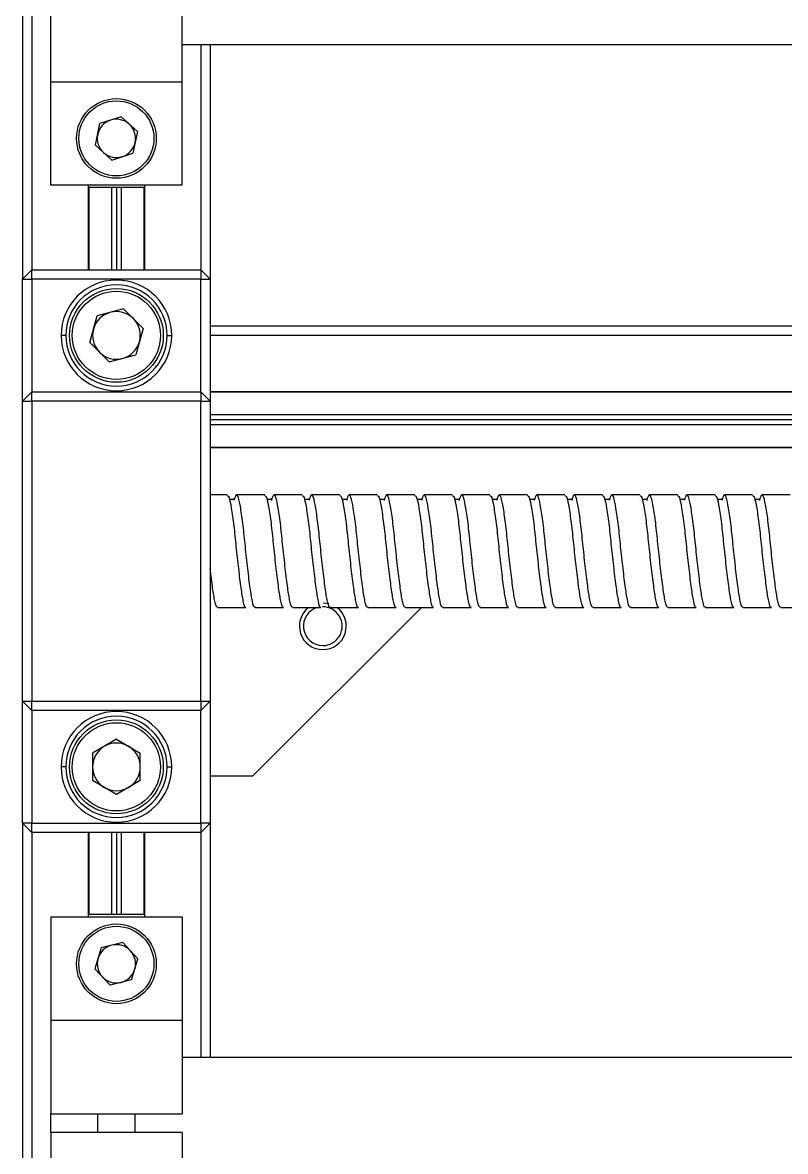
# Model space of a CAD drawing. Header units: millimetres. Extents: x -190 to 12889, y -227 to 3957.
# Drawn here: x 3207 to 3288.3, y 1946.6 to 2066.9 of the extents above; entities that cross this region are included whole.
import ezdxf

# ---------------------------------------------------------------- set-up
doc = ezdxf.new("R2010")
doc.units = ezdxf.units.MM
doc.header["$LTSCALE"] = 0.7
doc.layers.get('0').update_dxf_attribs({"color": 255})

msp = doc.modelspace()

# ---------------------------------------------------------------- linework, layer by layer
at = {"color": 7, "linetype": 'Continuous', "lineweight": 25}
for p, q in [((3206.9683, 2181.5755), (3206.9683, 2039.5755)), ((3209.9683, 2060.5755), (3209.9683, 2070.5755)), ((3223.9683, 2060.5755), (3223.9683, 2070.5755)), ((3223.9683, 2064.5755), (3629.9683, 2064.5755)), ((3226.9683, 2064.5755), (3226.9683, 2039.5755)), ((3223.9683, 2060.5755), (3209.9683, 2060.5755)), ((3209.9683, 2049.5755), (3209.9683, 2060.5755)), ((3223.9683, 2049.5755), (3223.9683, 2060.5755)), ((3217.4583, 2056.8819), (3215.2159, 2056.153)), ((3219.2107, 2055.3044), (3217.4583, 2056.8819)), ((3214.7259, 2053.8465), (3215.2159, 2056.153)), ((3219.2107, 2055.3044), (3218.7208, 2052.9979)), ((3216.4784, 2052.269), (3214.7259, 2053.8465)), ((3216.4784, 2052.269), (3218.7208, 2052.9979)), ((3223.9683, 2049.5755), (3209.9683, 2049.5755)), ((3213.9683, 2049.5755), (3213.9683, 2040.5755)), ((3219.9683, 2049.5755), (3219.9683, 2040.5755)), ((3219.9683, 2049.3255), (3213.9683, 2049.3255)), ((3214.029, 2049.3255), (3214.029, 2040.5755)), ((3216.4487, 2049.3255), (3216.4487, 2040.5755)), ((3216.9683, 2049.3255), (3216.9683, 2040.5755)), ((3217.488, 2049.3255), (3217.488, 2040.5755)), ((3219.9077, 2049.3255), (3219.9077, 2040.5755)), ((3206.9683, 2039.5755), (3207.9683, 2040.5755)), ((3207.9683, 2039.5755), (3207.9683, 2040.5755)), ((3207.9683, 2040.5755), (3225.9683, 2040.5755)), ((3225.9683, 2040.5755), (3226.9683, 2039.5755)), ((3225.9683, 2040.5755), (3225.9683, 2039.5755)), ((3206.9683, 2039.5755), (3207.9683, 2039.5755)), ((3206.9683, 2026.5755), (3206.9683, 2039.5755)), ((3207.9683, 2039.5755), (3207.9683, 2027.5755)), ((3225.9683, 2039.5755), (3207.9683, 2039.5755)), ((3225.9683, 2027.5755), (3225.9683, 2039.5755)), ((3225.9683, 2039.5755), (3226.9683, 2039.5755)), ((3226.9683, 2039.5755), (3226.9683, 2026.5755)), ((3217.7412, 2036.4071), (3214.9025, 2035.6606)), ((3219.8071, 2034.3219), (3217.7412, 2036.4071)), ((3214.1296, 2032.829), (3214.9025, 2035.6606)), ((3219.8071, 2034.3219), (3219.0342, 2031.4903)), ((3626.9683, 2034.5755), (3226.9683, 2034.5755)), ((3211.5683, 2033.5755), (3211.0683, 2033.5755)), ((3216.1955, 2030.7438), (3214.1296, 2032.829)), ((3222.3683, 2033.5755), (3222.8683, 2033.5755)), ((3626.9683, 2033.5755), (3226.9683, 2033.5755)), ((3216.1955, 2030.7438), (3219.0342, 2031.4903)), ((3206.9683, 2026.5755), (3207.9683, 2027.5755)), ((3207.9683, 2026.5755), (3207.9683, 2027.5755)), ((3207.9683, 2027.5755), (3225.9683, 2027.5755)), ((3225.9683, 2027.5755), (3226.9683, 2026.5755)), ((3225.9683, 2027.5755), (3225.9683, 2026.5755)), ((3368.5496, 2027.5755), (3226.9683, 2027.5755)), ((3368.5496, 2027.5148), (3226.9683, 2027.5148)), ((3206.9683, 2026.5755), (3207.9683, 2026.5755)), ((3206.9683, 1994.5755), (3206.9683, 2026.5755)), ((3225.9683, 2026.5755), (3207.9683, 2026.5755)), ((3207.9683, 2026.5755), (3207.9683, 1994.5755)), ((3225.9683, 1994.5755), (3225.9683, 2026.5755)), ((3225.9683, 2026.5755), (3226.9683, 2026.5755)), ((3226.9683, 2026.5755), (3226.9683, 1994.5755)), ((3368.5496, 2025.0951), (3226.9683, 2025.0951)), ((3368.5496, 2024.5755), (3226.9683, 2024.5755)), ((3368.5496, 2024.0558), (3226.9683, 2024.0558)), ((3368.5496, 2021.6361), (3226.9683, 2021.6361)), ((3368.5496, 2021.5755), (3226.9683, 2021.5755)), ((3228.771, 2016.5755), (3226.9683, 2016.5755)), ((3232.771, 2016.5755), (3229.771, 2016.5755)), ((3236.771, 2016.5755), (3233.771, 2016.5755)), ((3240.771, 2016.5755), (3237.771, 2016.5755)), ((3244.771, 2016.5755), (3241.771, 2016.5755)), ((3248.771, 2016.5755), (3245.771, 2016.5755)), ((3252.771, 2016.5755), (3249.771, 2016.5755)), ((3256.771, 2016.5755), (3253.771, 2016.5755)), ((3260.771, 2016.5755), (3257.771, 2016.5755)), ((3264.771, 2016.5755), (3261.771, 2016.5755)), ((3268.771, 2016.5755), (3265.771, 2016.5755)), ((3272.771, 2016.5755), (3269.771, 2016.5755)), ((3276.771, 2016.5755), (3273.771, 2016.5755)), ((3280.771, 2016.5755), (3277.771, 2016.5755)), ((3284.771, 2016.5755), (3281.771, 2016.5755)), ((3288.771, 2016.5755), (3285.771, 2016.5755)), ((3239.0064, 2005.0752), (3239.5918, 2004.9965)), ((3227.771, 2004.5755), (3230.771, 2004.5755)), ((3249.4683, 2004.5755), (3231.4683, 1986.5755)), ((3231.771, 2004.5755), (3234.771, 2004.5755)), ((3235.771, 2004.5755), (3238.771, 2004.5755)), ((3239.771, 2004.5755), (3242.771, 2004.5755)), ((3243.771, 2004.5755), (3246.771, 2004.5755)), ((3247.771, 2004.5755), (3250.771, 2004.5755)), ((3251.771, 2004.5755), (3254.771, 2004.5755)), ((3255.771, 2004.5755), (3258.771, 2004.5755)), ((3259.771, 2004.5755), (3262.771, 2004.5755)), ((3263.771, 2004.5755), (3266.771, 2004.5755)), ((3267.771, 2004.5755), (3270.771, 2004.5755)), ((3271.771, 2004.5755), (3274.771, 2004.5755)), ((3275.771, 2004.5755), (3278.771, 2004.5755)), ((3279.771, 2004.5755), (3282.771, 2004.5755)), ((3283.771, 2004.5755), (3286.771, 2004.5755)), ((3287.771, 2004.5755), (3290.771, 2004.5755)), ((3206.9683, 1994.5755), (3207.9683, 1994.5755)), ((3207.9683, 1993.5755), (3206.9683, 1994.5755)), ((3206.9683, 1981.5755), (3206.9683, 1994.5755)), ((3207.9683, 1994.5755), (3225.9683, 1994.5755)), ((3207.9683, 1993.5755), (3207.9683, 1994.5755)), ((3225.9683, 1994.5755), (3226.9683, 1994.5755)), ((3225.9683, 1994.5755), (3225.9683, 1993.5755)), ((3226.9683, 1994.5755), (3225.9683, 1993.5755)), ((3226.9683, 1994.5755), (3226.9683, 1981.5755)), ((3225.9683, 1993.5755), (3207.9683, 1993.5755)), ((3207.9683, 1993.5755), (3207.9683, 1981.5755)), ((3225.9683, 1981.5755), (3225.9683, 1993.5755)), ((3216.9683, 1990.5107), (3214.4263, 1989.0431)), ((3216.9683, 1990.5107), (3219.5103, 1989.0431)), ((3214.4263, 1989.0431), (3214.4263, 1986.1078)), ((3219.5103, 1986.1078), (3219.5103, 1989.0431)), ((3211.5683, 1987.5755), (3211.0683, 1987.5755)), ((3222.3683, 1987.5755), (3222.8683, 1987.5755)), ((3216.9683, 1984.6402), (3214.4263, 1986.1078)), ((3219.5103, 1986.1078), (3216.9683, 1984.6402)), ((3231.4683, 1986.5755), (3226.9683, 1986.5755)), ((3206.9683, 1981.5755), (3206.9683, 1781.5755)), ((3207.9683, 1980.5755), (3206.9683, 1981.5755)), ((3207.9683, 1981.5755), (3206.9683, 1981.5755)), ((3207.9683, 1980.5755), (3207.9683, 1981.5755)), ((3207.9683, 1981.5755), (3225.9683, 1981.5755)), ((3225.9683, 1981.5755), (3225.9683, 1980.5755)), ((3226.9683, 1981.5755), (3225.9683, 1980.5755)), ((3226.9683, 1981.5755), (3225.9683, 1981.5755)), ((3226.9683, 1981.5755), (3226.9683, 1956.5755)), ((3225.9683, 1980.5755), (3207.9683, 1980.5755)), ((3213.9683, 1980.5755), (3213.9683, 1971.5755)), ((3214.029, 1980.5755), (3214.029, 1971.8255)), ((3216.4487, 1980.5755), (3216.4487, 1971.8255)), ((3216.9683, 1980.5755), (3216.9683, 1971.8255)), ((3217.488, 1980.5755), (3217.488, 1971.8255)), ((3219.9077, 1980.5755), (3219.9077, 1971.8255)), ((3219.9683, 1980.5755), (3219.9683, 1971.5755)), ((3209.9683, 1971.5755), (3223.9683, 1971.5755)), ((3209.9683, 1971.5755), (3209.9683, 1960.5755)), ((3219.9683, 1971.8255), (3213.9683, 1971.8255)), ((3223.9683, 1971.5755), (3223.9683, 1960.5755)), ((3215.3478, 1968.2882), (3214.6748, 1966.0283)), ((3217.6413, 1968.8353), (3215.3478, 1968.2882)), ((3217.6413, 1968.8353), (3219.2619, 1967.1226)), ((3218.5889, 1964.8627), (3219.2619, 1967.1226)), ((3216.2954, 1964.3156), (3214.6748, 1966.0283)), ((3218.5889, 1964.8627), (3216.2954, 1964.3156)), ((3209.9683, 1960.5755), (3223.9683, 1960.5755)), ((3209.9683, 1960.5755), (3209.9683, 1950.5755)), ((3223.9683, 1960.5755), (3223.9683, 1950.5755)), ((3629.9683, 1956.5755), (3223.9683, 1956.5755)), ((3209.9683, 1950.5755), (3223.9683, 1950.5755)), ((3209.9683, 1948.5755), (3209.9683, 1950.5755)), ((3214.9683, 1950.5755), (3214.9683, 1948.5755)), ((3218.9683, 1948.5755), (3218.9683, 1950.5755)), ((3223.9683, 1948.5755), (3209.9683, 1948.5755)), ((3209.9683, 1948.5755), (3209.9683, 1940.5755)), ((3223.9683, 1948.5755), (3223.9683, 1940.5755))]:
    msp.add_line(p, q, dxfattribs=at)
at = {"color": 8, "linetype": 'Continuous', "lineweight": 25}
for p, q in [((3207.9683, 2181.5755), (3207.9683, 2040.5755)), ((3225.9683, 2064.5755), (3225.9683, 2040.5755)), ((3207.9683, 1980.5755), (3207.9683, 1781.5755)), ((3225.9683, 1980.5755), (3225.9683, 1956.5755))]:
    msp.add_line(p, q, dxfattribs=at)
at = {"color": 7, "linetype": 'Continuous', "lineweight": 25}
for centre, radius in [((3216.9683, 2054.5755), 4.25), ((3216.9683, 2054.5755), 4), ((3216.9683, 2033.5755), 5), ((3216.9683, 2033.5755), 4.7), ((3216.9683, 1987.5755), 5), ((3216.9683, 1987.5755), 4.7), ((3216.9683, 1966.5755), 4.25), ((3216.9683, 1966.5755), 4)]:
    msp.add_circle(centre, radius, dxfattribs=at)
for centre, radius, start, end in [((3216.9683, 2054.5755), 2.042, 108.007713, 168.007713), ((3216.9683, 2054.5755), 2.042, 48.007713, 108.007713), ((3216.9683, 2054.5755), 2.042, 348.007713, 48.007713), ((3216.9683, 2054.5755), 2.042, 168.007713, 228.007713), ((3216.9683, 2054.5755), 2.042, 288.007713, 348.007713), ((3216.9683, 2054.5755), 2.042, 228.007713, 288.007713), ((3216.9683, 2033.5755), 5.9, 0, 180), ((3216.9683, 2033.5755), 5.4, 0, 180), ((3216.9683, 2033.5755), 2.542, 104.733253, 164.733253), ((3216.9683, 2033.5755), 2.542, 44.733253, 104.733253), ((3216.9683, 2033.5755), 2.542, 344.733253, 44.733253), ((3216.9683, 2033.5755), 2.542, 164.733253, 224.733253), ((3216.9683, 2033.5755), 5.9, 180, 0), ((3216.9683, 2033.5755), 5.4, 180, 0), ((3216.9683, 2033.5755), 2.542, 284.733253, 344.733253), ((3216.9683, 2033.5755), 2.542, 224.733253, 284.733253), ((3238.9683, 2002.5755), 2.5, 126.869898, 269.999992), ((3238.9683, 2002.5755), 2.067, 104.627999, 270), ((3238.9683, 2002.5755), 2.067, 270, 91.364935), ((3238.9683, 2002.5755), 2.5, 269.999992, 53.130102), ((3216.9683, 1987.5755), 5.9, 0, 180), ((3216.9683, 1987.5755), 5.4, 0, 180), ((3216.9683, 1987.5755), 2.542, 120, 180), ((3216.9683, 1987.5755), 2.542, 60, 120), ((3216.9683, 1987.5755), 2.542, 0, 60), ((3216.9683, 1987.5755), 5.9, 180, 0), ((3216.9683, 1987.5755), 5.4, 180, 0), ((3216.9683, 1987.5755), 2.542, 180, 240), ((3216.9683, 1987.5755), 2.542, 300, 0), ((3216.9683, 1987.5755), 2.542, 240, 300), ((3216.9683, 1966.5755), 2.042, 103.416636, 163.416636), ((3216.9683, 1966.5755), 2.042, 43.416636, 103.416636), ((3216.9683, 1966.5755), 2.042, 343.416636, 43.416636), ((3216.9683, 1966.5755), 2.042, 163.416636, 223.416636), ((3216.9683, 1966.5755), 2.042, 283.416636, 343.416636), ((3216.9683, 1966.5755), 2.042, 223.416636, 283.416636)]:
    msp.add_arc(centre, radius, start, end, dxfattribs=at)
for points, knots in [([(3228.771, 2016.505), (3228.8371, 2016.476), (3228.9851, 2016.411), (3229.2092, 2015.2381), (3229.4818, 2013.3783), (3229.7074, 2011.0544), (3229.9683, 2008.6755), (3230.2295, 2006.5654), (3230.4539, 2005.1375), (3230.6568, 2004.4852), (3230.7554, 2004.624), (3230.771, 2004.6459)], [0, 0, 0, 0, 0.10017454, 0.22424979, 0.35164197, 0.47390759, 0.60017454, 0.72644149, 0.84870711, 0.9760993, 1, 1, 1, 1]), ([(3229.4524, 2016.0878), (3229.4526, 2016.097), (3229.453, 2016.1153), (3229.3069, 2016.0616), (3229.1116, 2016.1017), (3229.1031, 2016.0931), (3229.0982, 2016.088)], [0, 0, 0, 0, 0.23535374, 0.46668956, 0.68530692, 1, 1, 1, 1]), ([(3231.771, 2004.6459), (3231.7554, 2004.624), (3231.6568, 2004.4852), (3231.4539, 2005.1375), (3231.2295, 2006.5655), (3230.9683, 2008.6751), (3230.7075, 2011.0559), (3230.4817, 2013.3729), (3230.2095, 2015.2591), (3229.9689, 2016.4145), (3229.7351, 2016.751), (3229.5699, 2016.2334), (3229.4916, 2015.988)], [0, 0, 0, 0, 0.02104219, 0.13319832, 0.24084102, 0.35200649, 0.46317197, 0.57081467, 0.6829708, 0.79220669, 0.90144259, 1, 1, 1, 1]), ([(3232.771, 2016.505), (3232.8371, 2016.476), (3232.9851, 2016.411), (3233.2092, 2015.2381), (3233.4818, 2013.3783), (3233.7074, 2011.0544), (3233.9683, 2008.6755), (3234.2295, 2006.5654), (3234.4539, 2005.1375), (3234.6568, 2004.4852), (3234.7554, 2004.624), (3234.771, 2004.6459)], [0, 0, 0, 0, 0.10017454, 0.22424979, 0.35164197, 0.47390759, 0.60017454, 0.72644149, 0.84870711, 0.9760993, 1, 1, 1, 1]), ([(3233.4524, 2016.0878), (3233.4526, 2016.097), (3233.453, 2016.1153), (3233.3069, 2016.0616), (3233.1116, 2016.1017), (3233.1031, 2016.0931), (3233.0982, 2016.088)], [0, 0, 0, 0, 0.23535374, 0.46668956, 0.68530692, 1, 1, 1, 1]), ([(3235.771, 2004.6459), (3235.7554, 2004.624), (3235.6568, 2004.4852), (3235.4539, 2005.1375), (3235.2295, 2006.5655), (3234.9683, 2008.6751), (3234.7075, 2011.0559), (3234.4817, 2013.3729), (3234.2095, 2015.2591), (3233.9689, 2016.4145), (3233.7351, 2016.751), (3233.5699, 2016.2334), (3233.4916, 2015.988)], [0, 0, 0, 0, 0.02104219, 0.13319832, 0.24084102, 0.35200649, 0.46317197, 0.57081467, 0.6829708, 0.79220669, 0.90144259, 1, 1, 1, 1]), ([(3236.771, 2016.505), (3236.8371, 2016.476), (3236.9851, 2016.411), (3237.2092, 2015.2381), (3237.4818, 2013.3783), (3237.7074, 2011.0544), (3237.9683, 2008.6755), (3238.2295, 2006.5654), (3238.4539, 2005.1375), (3238.6568, 2004.4852), (3238.7554, 2004.624), (3238.771, 2004.6459)], [0, 0, 0, 0, 0.10017454, 0.22424979, 0.35164197, 0.47390759, 0.60017454, 0.72644149, 0.84870711, 0.9760993, 1, 1, 1, 1]), ([(3237.4524, 2016.0878), (3237.4526, 2016.097), (3237.453, 2016.1153), (3237.3069, 2016.0616), (3237.1116, 2016.1017), (3237.1031, 2016.0931), (3237.0982, 2016.088)], [0, 0, 0, 0, 0.235353739, 0.466689555, 0.68530692, 1, 1, 1, 1]), ([(3239.771, 2004.6459), (3239.7554, 2004.624), (3239.6568, 2004.4852), (3239.4539, 2005.1375), (3239.2295, 2006.5655), (3238.9683, 2008.6751), (3238.7075, 2011.0559), (3238.4817, 2013.3729), (3238.2095, 2015.2591), (3237.9689, 2016.4145), (3237.7351, 2016.751), (3237.5699, 2016.2334), (3237.4916, 2015.988)], [0, 0, 0, 0, 0.02104219, 0.13319832, 0.24084102, 0.35200649, 0.46317197, 0.57081467, 0.6829708, 0.79220669, 0.90144259, 1, 1, 1, 1]), ([(3240.771, 2016.505), (3240.8371, 2016.476), (3240.9851, 2016.411), (3241.2092, 2015.2381), (3241.4818, 2013.3783), (3241.7074, 2011.0544), (3241.9683, 2008.6755), (3242.2295, 2006.5654), (3242.4539, 2005.1375), (3242.6568, 2004.4852), (3242.7554, 2004.624), (3242.771, 2004.6459)], [0, 0, 0, 0, 0.10017454, 0.22424979, 0.35164197, 0.47390759, 0.60017454, 0.72644149, 0.84870711, 0.9760993, 1, 1, 1, 1]), ([(3241.4524, 2016.0878), (3241.4526, 2016.097), (3241.453, 2016.1153), (3241.3069, 2016.0616), (3241.1116, 2016.1017), (3241.1031, 2016.0931), (3241.0982, 2016.088)], [0, 0, 0, 0, 0.23535374, 0.46668956, 0.68530692, 1, 1, 1, 1]), ([(3243.771, 2004.6459), (3243.7554, 2004.624), (3243.6568, 2004.4852), (3243.4539, 2005.1375), (3243.2295, 2006.5655), (3242.9683, 2008.6751), (3242.7075, 2011.0559), (3242.4817, 2013.3729), (3242.2095, 2015.2591), (3241.9689, 2016.4145), (3241.7351, 2016.751), (3241.5699, 2016.2334), (3241.4916, 2015.988)], [0, 0, 0, 0, 0.02104219, 0.13319832, 0.24084102, 0.35200649, 0.46317197, 0.57081467, 0.6829708, 0.79220669, 0.90144259, 1, 1, 1, 1]), ([(3244.771, 2016.505), (3244.8371, 2016.476), (3244.9851, 2016.411), (3245.2092, 2015.2381), (3245.4818, 2013.3783), (3245.7074, 2011.0544), (3245.9683, 2008.6755), (3246.2295, 2006.5654), (3246.4539, 2005.1375), (3246.6568, 2004.4852), (3246.7554, 2004.624), (3246.771, 2004.6459)], [0, 0, 0, 0, 0.10017454, 0.22424979, 0.35164197, 0.47390759, 0.60017454, 0.72644149, 0.84870711, 0.9760993, 1, 1, 1, 1]), ([(3245.4524, 2016.0878), (3245.4526, 2016.097), (3245.453, 2016.1153), (3245.3069, 2016.0616), (3245.1116, 2016.1017), (3245.1031, 2016.0931), (3245.0982, 2016.088)], [0, 0, 0, 0, 0.23535374, 0.46668956, 0.68530692, 1, 1, 1, 1]), ([(3247.771, 2004.6459), (3247.7554, 2004.624), (3247.6568, 2004.4852), (3247.4539, 2005.1375), (3247.2295, 2006.5655), (3246.9683, 2008.6751), (3246.7075, 2011.0559), (3246.4817, 2013.3729), (3246.2095, 2015.2591), (3245.9689, 2016.4145), (3245.7351, 2016.751), (3245.5699, 2016.2334), (3245.4916, 2015.988)], [0, 0, 0, 0, 0.02104219, 0.13319832, 0.24084102, 0.35200649, 0.46317197, 0.57081467, 0.6829708, 0.79220669, 0.90144259, 1, 1, 1, 1]), ([(3248.771, 2016.505), (3248.8371, 2016.476), (3248.9851, 2016.411), (3249.2092, 2015.2381), (3249.4818, 2013.3783), (3249.7074, 2011.0544), (3249.9683, 2008.6755), (3250.2295, 2006.5654), (3250.4539, 2005.1375), (3250.6568, 2004.4852), (3250.7554, 2004.624), (3250.771, 2004.6459)], [0, 0, 0, 0, 0.10017454, 0.22424979, 0.35164197, 0.47390759, 0.60017454, 0.72644149, 0.84870711, 0.9760993, 1, 1, 1, 1]), ([(3249.4524, 2016.0878), (3249.4526, 2016.097), (3249.453, 2016.1153), (3249.3069, 2016.0616), (3249.1116, 2016.1017), (3249.1031, 2016.0931), (3249.0982, 2016.088)], [0, 0, 0, 0, 0.23535374, 0.46668956, 0.68530692, 1, 1, 1, 1]), ([(3251.771, 2004.6459), (3251.7554, 2004.624), (3251.6568, 2004.4852), (3251.4539, 2005.1375), (3251.2295, 2006.5655), (3250.9683, 2008.6751), (3250.7075, 2011.0559), (3250.4817, 2013.3729), (3250.2095, 2015.2591), (3249.9689, 2016.4145), (3249.7351, 2016.751), (3249.5699, 2016.2334), (3249.4916, 2015.988)], [0, 0, 0, 0, 0.02104219, 0.13319832, 0.24084102, 0.35200649, 0.46317197, 0.57081467, 0.6829708, 0.79220669, 0.90144259, 1, 1, 1, 1]), ([(3252.771, 2016.505), (3252.8371, 2016.476), (3252.9851, 2016.411), (3253.2092, 2015.2381), (3253.4818, 2013.3783), (3253.7074, 2011.0544), (3253.9683, 2008.6755), (3254.2295, 2006.5654), (3254.4539, 2005.1375), (3254.6568, 2004.4852), (3254.7554, 2004.624), (3254.771, 2004.6459)], [0, 0, 0, 0, 0.10017454, 0.22424979, 0.35164197, 0.47390759, 0.60017454, 0.72644149, 0.84870711, 0.9760993, 1, 1, 1, 1]), ([(3253.4524, 2016.0878), (3253.4526, 2016.097), (3253.453, 2016.1153), (3253.3069, 2016.0616), (3253.1116, 2016.1017), (3253.1031, 2016.0931), (3253.0982, 2016.088)], [0, 0, 0, 0, 0.23535374, 0.46668956, 0.68530692, 1, 1, 1, 1]), ([(3255.771, 2004.6459), (3255.7554, 2004.624), (3255.6568, 2004.4852), (3255.4539, 2005.1375), (3255.2295, 2006.5655), (3254.9683, 2008.6751), (3254.7075, 2011.0559), (3254.4817, 2013.3729), (3254.2095, 2015.2591), (3253.9689, 2016.4145), (3253.7351, 2016.751), (3253.5699, 2016.2334), (3253.4916, 2015.988)], [0, 0, 0, 0, 0.02104219, 0.13319832, 0.24084102, 0.35200649, 0.46317197, 0.57081467, 0.6829708, 0.79220669, 0.90144259, 1, 1, 1, 1]), ([(3256.771, 2016.505), (3256.8371, 2016.476), (3256.9851, 2016.411), (3257.2092, 2015.2381), (3257.4818, 2013.3783), (3257.7074, 2011.0544), (3257.9683, 2008.6755), (3258.2295, 2006.5654), (3258.4539, 2005.1375), (3258.6568, 2004.4852), (3258.7554, 2004.624), (3258.771, 2004.6459)], [0, 0, 0, 0, 0.10017454, 0.22424979, 0.35164197, 0.47390759, 0.60017454, 0.72644149, 0.84870711, 0.9760993, 1, 1, 1, 1]), ([(3257.4524, 2016.0878), (3257.4526, 2016.097), (3257.453, 2016.1153), (3257.3069, 2016.0616), (3257.1116, 2016.1017), (3257.1031, 2016.0931), (3257.0982, 2016.088)], [0, 0, 0, 0, 0.23535374, 0.46668956, 0.68530692, 1, 1, 1, 1]), ([(3259.771, 2004.6459), (3259.7554, 2004.624), (3259.6568, 2004.4852), (3259.4539, 2005.1375), (3259.2295, 2006.5655), (3258.9683, 2008.6751), (3258.7075, 2011.0559), (3258.4817, 2013.3729), (3258.2095, 2015.2591), (3257.9689, 2016.4145), (3257.7351, 2016.751), (3257.5699, 2016.2334), (3257.4916, 2015.988)], [0, 0, 0, 0, 0.02104219, 0.13319832, 0.24084102, 0.35200649, 0.46317197, 0.57081467, 0.6829708, 0.79220669, 0.90144259, 1, 1, 1, 1]), ([(3260.771, 2016.505), (3260.8371, 2016.476), (3260.9851, 2016.411), (3261.2092, 2015.2381), (3261.4818, 2013.3783), (3261.7074, 2011.0544), (3261.9683, 2008.6755), (3262.2295, 2006.5654), (3262.4539, 2005.1375), (3262.6568, 2004.4852), (3262.7554, 2004.624), (3262.771, 2004.6459)], [0, 0, 0, 0, 0.10017454, 0.22424979, 0.35164197, 0.47390759, 0.60017454, 0.72644149, 0.84870711, 0.9760993, 1, 1, 1, 1]), ([(3261.4524, 2016.0878), (3261.4526, 2016.097), (3261.453, 2016.1153), (3261.3069, 2016.0616), (3261.1116, 2016.1017), (3261.1031, 2016.0931), (3261.0982, 2016.088)], [0, 0, 0, 0, 0.23535374, 0.46668956, 0.68530692, 1, 1, 1, 1]), ([(3263.771, 2004.6459), (3263.7554, 2004.624), (3263.6568, 2004.4852), (3263.4539, 2005.1375), (3263.2295, 2006.5655), (3262.9683, 2008.6751), (3262.7075, 2011.0559), (3262.4817, 2013.3729), (3262.2095, 2015.2591), (3261.9689, 2016.4145), (3261.7351, 2016.751), (3261.5699, 2016.2334), (3261.4916, 2015.988)], [0, 0, 0, 0, 0.02104219, 0.13319832, 0.24084102, 0.35200649, 0.46317197, 0.57081467, 0.6829708, 0.79220669, 0.90144259, 1, 1, 1, 1]), ([(3264.771, 2016.505), (3264.8371, 2016.476), (3264.9851, 2016.411), (3265.2092, 2015.2381), (3265.4818, 2013.3783), (3265.7074, 2011.0544), (3265.9683, 2008.6755), (3266.2295, 2006.5654), (3266.4539, 2005.1375), (3266.6568, 2004.4852), (3266.7554, 2004.624), (3266.771, 2004.6459)], [0, 0, 0, 0, 0.10017454, 0.22424979, 0.35164197, 0.47390759, 0.60017454, 0.72644149, 0.84870711, 0.9760993, 1, 1, 1, 1]), ([(3265.4524, 2016.0878), (3265.4526, 2016.097), (3265.453, 2016.1153), (3265.3069, 2016.0616), (3265.1116, 2016.1017), (3265.1031, 2016.0931), (3265.0982, 2016.088)], [0, 0, 0, 0, 0.235353739, 0.466689555, 0.68530692, 1, 1, 1, 1]), ([(3267.771, 2004.6459), (3267.7554, 2004.624), (3267.6568, 2004.4852), (3267.4539, 2005.1375), (3267.2295, 2006.5655), (3266.9683, 2008.6751), (3266.7075, 2011.0559), (3266.4817, 2013.3729), (3266.2095, 2015.2591), (3265.9689, 2016.4145), (3265.7351, 2016.751), (3265.5699, 2016.2334), (3265.4916, 2015.988)], [0, 0, 0, 0, 0.02104219, 0.13319832, 0.24084102, 0.35200649, 0.46317197, 0.57081467, 0.6829708, 0.79220669, 0.90144259, 1, 1, 1, 1]), ([(3268.771, 2016.505), (3268.8371, 2016.476), (3268.9851, 2016.411), (3269.2092, 2015.2381), (3269.4818, 2013.3783), (3269.7074, 2011.0544), (3269.9683, 2008.6755), (3270.2295, 2006.5654), (3270.4539, 2005.1375), (3270.6568, 2004.4852), (3270.7554, 2004.624), (3270.771, 2004.6459)], [0, 0, 0, 0, 0.10017454, 0.22424979, 0.35164197, 0.47390759, 0.60017454, 0.72644149, 0.84870711, 0.9760993, 1, 1, 1, 1]), ([(3269.4524, 2016.0878), (3269.4526, 2016.097), (3269.453, 2016.1153), (3269.3069, 2016.0616), (3269.1116, 2016.1017), (3269.1031, 2016.0931), (3269.0982, 2016.088)], [0, 0, 0, 0, 0.23535374, 0.46668956, 0.68530692, 1, 1, 1, 1]), ([(3271.771, 2004.6459), (3271.7554, 2004.624), (3271.6568, 2004.4852), (3271.4539, 2005.1375), (3271.2295, 2006.5655), (3270.9683, 2008.6751), (3270.7075, 2011.0559), (3270.4817, 2013.3729), (3270.2095, 2015.2591), (3269.9689, 2016.4145), (3269.7351, 2016.751), (3269.5699, 2016.2334), (3269.4916, 2015.988)], [0, 0, 0, 0, 0.02104219, 0.13319832, 0.24084102, 0.35200649, 0.46317197, 0.57081467, 0.6829708, 0.79220669, 0.90144259, 1, 1, 1, 1]), ([(3272.771, 2016.505), (3272.8371, 2016.476), (3272.9851, 2016.411), (3273.2092, 2015.2381), (3273.4818, 2013.3783), (3273.7074, 2011.0544), (3273.9683, 2008.6755), (3274.2295, 2006.5654), (3274.4539, 2005.1375), (3274.6568, 2004.4852), (3274.7554, 2004.624), (3274.771, 2004.6459)], [0, 0, 0, 0, 0.10017454, 0.22424979, 0.35164197, 0.47390759, 0.60017454, 0.72644149, 0.84870711, 0.9760993, 1, 1, 1, 1]), ([(3273.4524, 2016.0878), (3273.4526, 2016.097), (3273.453, 2016.1153), (3273.3069, 2016.0616), (3273.1116, 2016.1017), (3273.1031, 2016.0931), (3273.0982, 2016.088)], [0, 0, 0, 0, 0.23535374, 0.46668956, 0.68530692, 1, 1, 1, 1]), ([(3275.771, 2004.6459), (3275.7554, 2004.624), (3275.6568, 2004.4852), (3275.4539, 2005.1375), (3275.2295, 2006.5655), (3274.9683, 2008.6751), (3274.7075, 2011.0559), (3274.4817, 2013.3729), (3274.2095, 2015.2591), (3273.9689, 2016.4145), (3273.7351, 2016.751), (3273.5699, 2016.2334), (3273.4916, 2015.988)], [0, 0, 0, 0, 0.02104219, 0.13319832, 0.24084102, 0.35200649, 0.46317197, 0.57081467, 0.6829708, 0.79220669, 0.90144259, 1, 1, 1, 1]), ([(3276.771, 2016.505), (3276.8371, 2016.476), (3276.9851, 2016.411), (3277.2092, 2015.2381), (3277.4818, 2013.3783), (3277.7074, 2011.0544), (3277.9683, 2008.6755), (3278.2295, 2006.5654), (3278.4539, 2005.1375), (3278.6568, 2004.4852), (3278.7554, 2004.624), (3278.771, 2004.6459)], [0, 0, 0, 0, 0.10017454, 0.22424979, 0.35164197, 0.47390759, 0.60017454, 0.72644149, 0.84870711, 0.9760993, 1, 1, 1, 1]), ([(3277.4524, 2016.0878), (3277.4526, 2016.097), (3277.453, 2016.1153), (3277.3069, 2016.0616), (3277.1116, 2016.1017), (3277.1031, 2016.0931), (3277.0982, 2016.088)], [0, 0, 0, 0, 0.235353739, 0.466689555, 0.68530692, 1, 1, 1, 1]), ([(3279.771, 2004.6459), (3279.7554, 2004.624), (3279.6568, 2004.4852), (3279.4539, 2005.1375), (3279.2295, 2006.5655), (3278.9683, 2008.6751), (3278.7075, 2011.0559), (3278.4817, 2013.3729), (3278.2095, 2015.2591), (3277.9689, 2016.4145), (3277.7351, 2016.751), (3277.5699, 2016.2334), (3277.4916, 2015.988)], [0, 0, 0, 0, 0.02104219, 0.13319832, 0.24084102, 0.35200649, 0.46317197, 0.57081467, 0.6829708, 0.79220669, 0.90144259, 1, 1, 1, 1]), ([(3280.771, 2016.505), (3280.8371, 2016.476), (3280.9851, 2016.411), (3281.2092, 2015.2381), (3281.4818, 2013.3783), (3281.7074, 2011.0544), (3281.9683, 2008.6755), (3282.2295, 2006.5654), (3282.4539, 2005.1375), (3282.6568, 2004.4852), (3282.7554, 2004.624), (3282.771, 2004.6459)], [0, 0, 0, 0, 0.10017454, 0.22424979, 0.35164197, 0.47390759, 0.60017454, 0.72644149, 0.84870711, 0.9760993, 1, 1, 1, 1]), ([(3281.4524, 2016.0878), (3281.4526, 2016.097), (3281.453, 2016.1153), (3281.3069, 2016.0616), (3281.1116, 2016.1017), (3281.1031, 2016.0931), (3281.0982, 2016.088)], [0, 0, 0, 0, 0.23535374, 0.46668956, 0.68530692, 1, 1, 1, 1]), ([(3283.771, 2004.6459), (3283.7554, 2004.624), (3283.6568, 2004.4852), (3283.4539, 2005.1375), (3283.2295, 2006.5655), (3282.9683, 2008.6751), (3282.7075, 2011.0559), (3282.4817, 2013.3729), (3282.2095, 2015.2591), (3281.9689, 2016.4145), (3281.7351, 2016.751), (3281.5699, 2016.2334), (3281.4916, 2015.988)], [0, 0, 0, 0, 0.02104219, 0.13319832, 0.24084102, 0.35200649, 0.46317197, 0.57081467, 0.6829708, 0.79220669, 0.90144259, 1, 1, 1, 1]), ([(3284.771, 2016.505), (3284.8371, 2016.476), (3284.9851, 2016.411), (3285.2092, 2015.2381), (3285.4818, 2013.3783), (3285.7074, 2011.0544), (3285.9683, 2008.6755), (3286.2295, 2006.5654), (3286.4539, 2005.1375), (3286.6568, 2004.4852), (3286.7554, 2004.624), (3286.771, 2004.6459)], [0, 0, 0, 0, 0.10017454, 0.22424979, 0.35164197, 0.47390759, 0.60017454, 0.72644149, 0.84870711, 0.9760993, 1, 1, 1, 1]), ([(3285.4524, 2016.0878), (3285.4526, 2016.097), (3285.453, 2016.1153), (3285.3069, 2016.0616), (3285.1116, 2016.1017), (3285.1031, 2016.0931), (3285.0982, 2016.088)], [0, 0, 0, 0, 0.23535374, 0.46668956, 0.68530692, 1, 1, 1, 1]), ([(3287.771, 2004.6459), (3287.7554, 2004.624), (3287.6568, 2004.4852), (3287.4539, 2005.1375), (3287.2295, 2006.5655), (3286.9683, 2008.6751), (3286.7075, 2011.0559), (3286.4817, 2013.3729), (3286.2095, 2015.2591), (3285.9689, 2016.4145), (3285.7351, 2016.751), (3285.5699, 2016.2334), (3285.4916, 2015.988)], [0, 0, 0, 0, 0.02104219, 0.13319832, 0.24084102, 0.35200649, 0.46317197, 0.57081467, 0.6829708, 0.79220669, 0.90144259, 1, 1, 1, 1]), ([(3227.771, 2004.6459), (3227.7554, 2004.6239), (3227.6568, 2004.4851), (3227.4539, 2005.1409), (3227.2295, 2006.5537), (3227.0563, 2007.9907), (3226.9683, 2008.7208)], [0, 0, 0, 0, 0.059777835, 0.378397337, 0.684194821, 1, 1, 1, 1])]:
    msp.add_open_spline(points, degree=3, knots=knots, dxfattribs=at)

doc.saveas('drawing.dxf')
